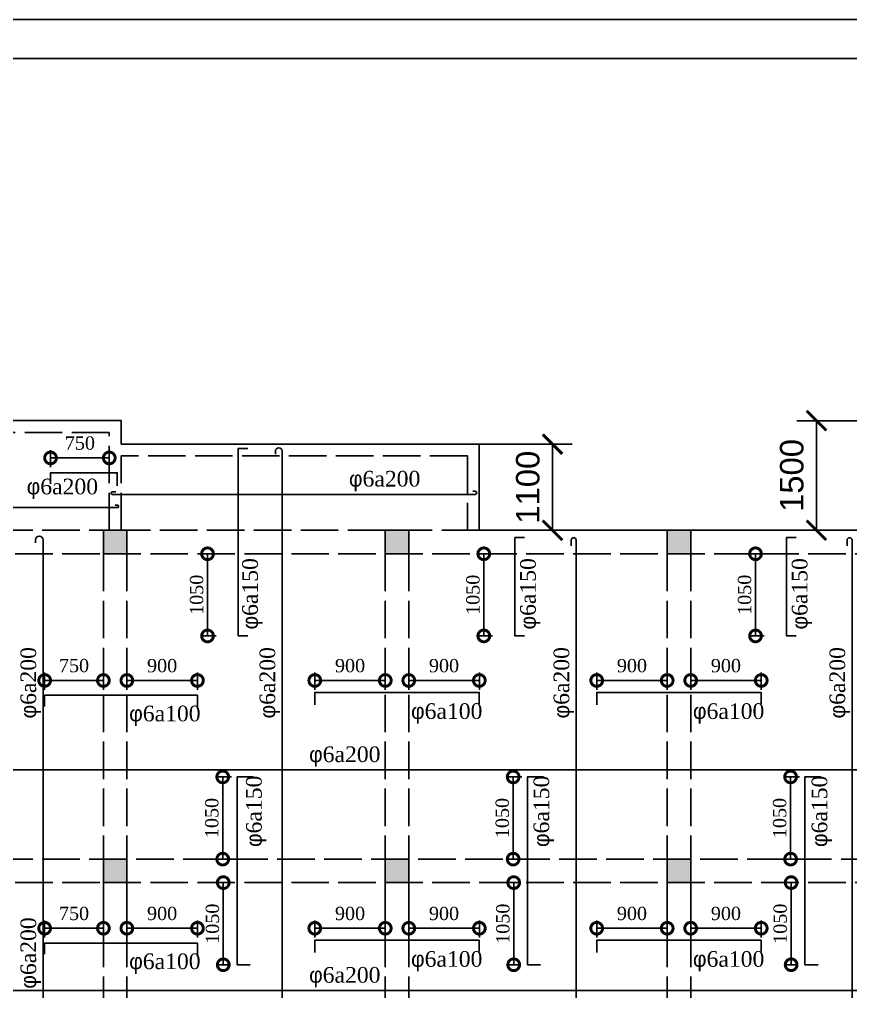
# Model space of a CAD drawing. Extents: x -105064 to -20964, y -943 to 58457.
# Drawn here: x -66668 to -56054, y 46041 to 58457 of the extents above; entities that cross this region are included whole.
import ezdxf

# ---------------------------------------------------------------- set-up
doc = ezdxf.new("R2010")
doc.units = 0
doc.header["$LTSCALE"] = 40
doc.linetypes.add('ACAD_ISO02W100', pattern=[15, 12, -3])
doc.layers.get('0').update_dxf_attribs({"linetype": 'CONTINUOUS'})
doc.layers.get('DEFPOINTS').update_dxf_attribs({"linetype": 'CONTINUOUS'})
for name, color, linetype in [('COT', 3, 'CONTINUOUS'), ('KTHUOT', 6, 'CONTINUOUS'), ('MANH', 2, 'CONTINUOUS'), ('TEXT', 7, 'CONTINUOUS'), ('THEP', 1, 'CONTINUOUS'), ('TUONG', 7, 'CONTINUOUS')]:
    doc.layers.add(name, color=color, linetype=linetype)
doc.styles.add('VNI-HELVE', font='')
doc.styles.add('VNI-TIMES', font='')
doc.styles.get('VNI-HELVE').set_extended_font_data('VNI-Helve')
doc.styles.get('VNI-TIMES').set_extended_font_data('VNI-Times')
doc.dimstyles.new('D1', dxfattribs={"dimscale": 0, "dimtxt": 300, "dimasz": 250, "dimexe": 250, "dimexo": 0, "dimgap": 160, "dimtad": 1, "dimdec": 0, "dimdsep": 46, "dimtxsty": 'VNI-HELVE', "dimblk1": 'ARCHTICK', "dimblk2": 'ARCHTICK', "dimsah": 1, "dimcen": 2.5, "dimclrd": 6, "dimclre": 6, "dimclrt": 6, "dimadec": 0, "dimazin": 0, "dimtfac": 1, "dimtdec": 0, "dimtmove": 0, "dimatfit": 3, "dimldrblk": 'ARCHTICK', "dimfxl": 1, "dimtolj": 1, "dimtzin": 0, "dimarcsym": 0})

# ---------------------------------------------------------------- blocks, each defined once
blk = doc.blocks.new('_DotSmall')
at = {"color": 0, "linetype": 'ByBlock', "const_width": 0.5}
blk.add_lwpolyline([(-0.0625, 0, 1), (0.0625, 0, 1)], format="xyb", close=True, dxfattribs=at)
blk = doc.blocks.new('*D58')
at = {"layer": 'DEFPOINTS', "color": 0, "linetype": 'Continuous', "transparency": 16777216}
for p in [(-61996, 50014), (-62896, 49825), (-61996, 49825)]:
    blk.add_point(p, dxfattribs=at)
at = {"layer": 'KTHUOT', "color": 9, "linetype": 'Continuous', "lineweight": -2, "transparency": 16777216}
for p, q in [((-62896, 49895), (-62896, 50114)), ((-61996, 49895), (-61996, 50114)), ((-62896, 50014), (-61996, 50014))]:
    blk.add_line(p, q, dxfattribs=at)
at = {"layer": 'KTHUOT', "color": 9, "linetype": 'Continuous', "lineweight": -2, "transparency": 16777216, "xscale": 300, "yscale": 300, "zscale": 300, "rotation": 180}
blk.add_blockref('_DotSmall', (-62896, 50014), dxfattribs=at)
at = {"layer": 'KTHUOT', "color": 9, "linetype": 'Continuous', "lineweight": -2, "transparency": 16777216, "xscale": 300, "yscale": 300, "zscale": 300}
blk.add_blockref('_DotSmall', (-61996, 50014), dxfattribs=at)
at = {"layer": 'KTHUOT', "color": 7, "linetype": 'Continuous', "transparency": 16777216, "insert": (-62446, 50202), "char_height": 170, "attachment_point": 5, "style": 'VNI-TIMES'}
blk.add_mtext('\\A1;900', dxfattribs=at)
blk = doc.blocks.new('_ARCHTICK')
at = {"color": 0, "linetype": 'ByBlock', "const_width": 0.15}
blk.add_lwpolyline([(-0.5, -0.5), (0.5, 0.5)], dxfattribs=at)
blk = doc.blocks.new('*D56')
at = {"layer": 'DEFPOINTS', "color": 0, "linetype": 'Continuous', "transparency": 16777216}
for p in [(-66346, 50014), (-66346, 49825), (-65596, 49825)]:
    blk.add_point(p, dxfattribs=at)
at = {"layer": 'KTHUOT', "color": 9, "linetype": 'Continuous', "lineweight": -2, "transparency": 16777216}
for p, q in [((-66346, 49895), (-66346, 50114)), ((-65596, 49895), (-65596, 50114)), ((-65596, 50014), (-66346, 50014))]:
    blk.add_line(p, q, dxfattribs=at)
at = {"layer": 'KTHUOT', "color": 9, "linetype": 'Continuous', "lineweight": -2, "transparency": 16777216, "xscale": 300, "yscale": 300, "zscale": 300, "rotation": 180}
blk.add_blockref('_DotSmall', (-66346, 50014), dxfattribs=at)
at = {"layer": 'KTHUOT', "color": 9, "linetype": 'Continuous', "lineweight": -2, "transparency": 16777216, "xscale": 300, "yscale": 300, "zscale": 300}
blk.add_blockref('_DotSmall', (-65596, 50014), dxfattribs=at)
at = {"layer": 'KTHUOT', "color": 7, "linetype": 'Continuous', "transparency": 16777216, "insert": (-65971, 50203), "char_height": 170, "attachment_point": 5, "style": 'VNI-TIMES'}
blk.add_mtext('\\A1;750', dxfattribs=at)
blk = doc.blocks.new('*D55')
at = {"layer": 'DEFPOINTS', "color": 0, "linetype": 'Continuous', "transparency": 16777216}
for p in [(-65296, 50014), (-65296, 49825), (-64395, 49825)]:
    blk.add_point(p, dxfattribs=at)
at = {"layer": 'KTHUOT', "color": 9, "linetype": 'Continuous', "lineweight": -2, "transparency": 16777216}
for p, q in [((-65296, 49895), (-65296, 50114)), ((-64395, 49895), (-64395, 50114)), ((-64395, 50014), (-65296, 50014))]:
    blk.add_line(p, q, dxfattribs=at)
at = {"layer": 'KTHUOT', "color": 9, "linetype": 'Continuous', "lineweight": -2, "transparency": 16777216, "xscale": 300, "yscale": 300, "zscale": 300, "rotation": 180}
blk.add_blockref('_DotSmall', (-65296, 50014), dxfattribs=at)
at = {"layer": 'KTHUOT', "color": 9, "linetype": 'Continuous', "lineweight": -2, "transparency": 16777216, "xscale": 300, "yscale": 300, "zscale": 300}
blk.add_blockref('_DotSmall', (-64395, 50014), dxfattribs=at)
at = {"layer": 'KTHUOT', "color": 7, "linetype": 'Continuous', "transparency": 16777216, "insert": (-64846, 50202), "char_height": 170, "attachment_point": 5, "style": 'VNI-TIMES'}
blk.add_mtext('\\A1;900', dxfattribs=at)
blk = doc.blocks.new('*D60')
at = {"layer": 'DEFPOINTS', "color": 0, "linetype": 'Continuous', "transparency": 16777216}
for p in [(-58396, 50014), (-59296, 49825), (-58396, 49825)]:
    blk.add_point(p, dxfattribs=at)
at = {"layer": 'KTHUOT', "color": 9, "linetype": 'Continuous', "lineweight": -2, "transparency": 16777216}
for p, q in [((-59296, 49895), (-59296, 50114)), ((-58396, 49895), (-58396, 50114)), ((-59296, 50014), (-58396, 50014))]:
    blk.add_line(p, q, dxfattribs=at)
at = {"layer": 'KTHUOT', "color": 9, "linetype": 'Continuous', "lineweight": -2, "transparency": 16777216, "xscale": 300, "yscale": 300, "zscale": 300, "rotation": 180}
blk.add_blockref('_DotSmall', (-59296, 50014), dxfattribs=at)
at = {"layer": 'KTHUOT', "color": 9, "linetype": 'Continuous', "lineweight": -2, "transparency": 16777216, "xscale": 300, "yscale": 300, "zscale": 300}
blk.add_blockref('_DotSmall', (-58396, 50014), dxfattribs=at)
at = {"layer": 'KTHUOT', "color": 7, "linetype": 'Continuous', "transparency": 16777216, "insert": (-58846, 50202), "char_height": 170, "attachment_point": 5, "style": 'VNI-TIMES'}
blk.add_mtext('\\A1;900', dxfattribs=at)
blk = doc.blocks.new('*D57')
at = {"layer": 'DEFPOINTS', "color": 0, "linetype": 'Continuous', "transparency": 16777216}
for p in [(-60795, 50014), (-61696, 49825), (-60795, 49825)]:
    blk.add_point(p, dxfattribs=at)
at = {"layer": 'KTHUOT', "color": 9, "linetype": 'Continuous', "lineweight": -2, "transparency": 16777216}
for p, q in [((-61696, 49895), (-61696, 50114)), ((-60795, 49895), (-60795, 50114)), ((-61696, 50014), (-60795, 50014))]:
    blk.add_line(p, q, dxfattribs=at)
at = {"layer": 'KTHUOT', "color": 9, "linetype": 'Continuous', "lineweight": -2, "transparency": 16777216, "xscale": 300, "yscale": 300, "zscale": 300, "rotation": 180}
blk.add_blockref('_DotSmall', (-61696, 50014), dxfattribs=at)
at = {"layer": 'KTHUOT', "color": 9, "linetype": 'Continuous', "lineweight": -2, "transparency": 16777216, "xscale": 300, "yscale": 300, "zscale": 300}
blk.add_blockref('_DotSmall', (-60795, 50014), dxfattribs=at)
at = {"layer": 'KTHUOT', "color": 7, "linetype": 'Continuous', "transparency": 16777216, "insert": (-61246, 50202), "char_height": 170, "attachment_point": 5, "style": 'VNI-TIMES'}
blk.add_mtext('\\A1;900', dxfattribs=at)
blk = doc.blocks.new('*D59')
at = {"layer": 'DEFPOINTS', "color": 0, "linetype": 'Continuous', "transparency": 16777216}
for p in [(-57195, 50014), (-58096, 49825), (-57195, 49825)]:
    blk.add_point(p, dxfattribs=at)
at = {"layer": 'KTHUOT', "color": 9, "linetype": 'Continuous', "lineweight": -2, "transparency": 16777216}
for p, q in [((-58096, 49895), (-58096, 50114)), ((-57195, 49895), (-57195, 50114)), ((-58096, 50014), (-57195, 50014))]:
    blk.add_line(p, q, dxfattribs=at)
at = {"layer": 'KTHUOT', "color": 9, "linetype": 'Continuous', "lineweight": -2, "transparency": 16777216, "xscale": 300, "yscale": 300, "zscale": 300, "rotation": 180}
blk.add_blockref('_DotSmall', (-58096, 50014), dxfattribs=at)
at = {"layer": 'KTHUOT', "color": 9, "linetype": 'Continuous', "lineweight": -2, "transparency": 16777216, "xscale": 300, "yscale": 300, "zscale": 300}
blk.add_blockref('_DotSmall', (-57195, 50014), dxfattribs=at)
at = {"layer": 'KTHUOT', "color": 7, "linetype": 'Continuous', "transparency": 16777216, "insert": (-57646, 50202), "char_height": 170, "attachment_point": 5, "style": 'VNI-TIMES'}
blk.add_mtext('\\A1;900', dxfattribs=at)
blk = doc.blocks.new('*D34')
at = {"layer": 'DEFPOINTS', "color": 0, "linetype": 'Continuous', "transparency": 16777216}
for p in [(-60796, 53032), (-59861, 53032), (-60796, 51932)]:
    blk.add_point(p, dxfattribs=at)
at = {"layer": 'KTHUOT', "color": 6, "linetype": 'Continuous', "lineweight": -2, "transparency": 16777216}
for p, q in [((-60796, 53032), (-59611, 53032)), ((-59861, 51932), (-59861, 53032)), ((-60796, 51932), (-59611, 51932))]:
    blk.add_line(p, q, dxfattribs=at)
at = {"layer": 'KTHUOT', "color": 6, "linetype": 'Continuous', "lineweight": -2, "transparency": 16777216, "xscale": 250, "yscale": 250, "zscale": 250}
for p, rotation in [((-59861, 53032), 90), ((-59861, 51932), 270)]:
    blk.add_blockref('_ARCHTICK', p, dxfattribs=dict(at, rotation=rotation))
at = {"layer": 'KTHUOT', "color": 6, "linetype": 'Continuous', "transparency": 16777216, "insert": (-60175, 52482), "char_height": 300, "attachment_point": 5, "rotation": 90, "style": 'VNI-HELVE'}
blk.add_mtext('\\A1;1100', dxfattribs=at)
blk = doc.blocks.new('*D33')
at = {"layer": 'DEFPOINTS', "color": 0, "linetype": 'Continuous', "transparency": 16777216}
for p in [(-56490, 53332), (-55927, 53332), (-56002, 51932)]:
    blk.add_point(p, dxfattribs=at)
at = {"layer": 'KTHUOT', "color": 6, "linetype": 'Continuous', "lineweight": -2, "transparency": 16777216}
for p, q in [((-55927, 53332), (-56740, 53332)), ((-56490, 51932), (-56490, 53332)), ((-56002, 51932), (-56740, 51932))]:
    blk.add_line(p, q, dxfattribs=at)
at = {"layer": 'KTHUOT', "color": 6, "linetype": 'Continuous', "lineweight": -2, "transparency": 16777216, "xscale": 250, "yscale": 250, "zscale": 250}
for p, rotation in [((-56490, 53332), 90), ((-56490, 51932), 270)]:
    blk.add_blockref('_ARCHTICK', p, dxfattribs=dict(at, rotation=rotation))
at = {"layer": 'KTHUOT', "color": 6, "linetype": 'Continuous', "transparency": 16777216, "insert": (-56804, 52632), "char_height": 300, "attachment_point": 5, "rotation": 90, "style": 'VNI-HELVE'}
blk.add_mtext('\\A1;1500', dxfattribs=at)
blk = doc.blocks.new('*D95')
at = {"layer": 'DEFPOINTS', "color": 0, "linetype": 'Continuous', "transparency": 16777216}
for p in [(-57195, 46849), (-58096, 46659), (-57195, 46659)]:
    blk.add_point(p, dxfattribs=at)
at = {"layer": 'KTHUOT', "color": 9, "linetype": 'Continuous', "lineweight": -2, "transparency": 16777216}
for p, q in [((-58096, 46729), (-58096, 46949)), ((-57195, 46729), (-57195, 46949)), ((-58096, 46849), (-57195, 46849))]:
    blk.add_line(p, q, dxfattribs=at)
at = {"layer": 'KTHUOT', "color": 9, "linetype": 'Continuous', "lineweight": -2, "transparency": 16777216, "xscale": 300, "yscale": 300, "zscale": 300, "rotation": 180}
blk.add_blockref('_DotSmall', (-58096, 46849), dxfattribs=at)
at = {"layer": 'KTHUOT', "color": 9, "linetype": 'Continuous', "lineweight": -2, "transparency": 16777216, "xscale": 300, "yscale": 300, "zscale": 300}
blk.add_blockref('_DotSmall', (-57195, 46849), dxfattribs=at)
at = {"layer": 'KTHUOT', "color": 7, "linetype": 'Continuous', "transparency": 16777216, "insert": (-57646, 47037), "char_height": 170, "attachment_point": 5, "style": 'VNI-TIMES'}
blk.add_mtext('\\A1;900', dxfattribs=at)
blk = doc.blocks.new('*D93')
at = {"layer": 'DEFPOINTS', "color": 0, "linetype": 'Continuous', "transparency": 16777216}
for p in [(-58396, 46849), (-59296, 46659), (-58396, 46659)]:
    blk.add_point(p, dxfattribs=at)
at = {"layer": 'KTHUOT', "color": 9, "linetype": 'Continuous', "lineweight": -2, "transparency": 16777216}
for p, q in [((-59296, 46729), (-59296, 46949)), ((-58396, 46729), (-58396, 46949)), ((-59296, 46849), (-58396, 46849))]:
    blk.add_line(p, q, dxfattribs=at)
at = {"layer": 'KTHUOT', "color": 9, "linetype": 'Continuous', "lineweight": -2, "transparency": 16777216, "xscale": 300, "yscale": 300, "zscale": 300, "rotation": 180}
blk.add_blockref('_DotSmall', (-59296, 46849), dxfattribs=at)
at = {"layer": 'KTHUOT', "color": 9, "linetype": 'Continuous', "lineweight": -2, "transparency": 16777216, "xscale": 300, "yscale": 300, "zscale": 300}
blk.add_blockref('_DotSmall', (-58396, 46849), dxfattribs=at)
at = {"layer": 'KTHUOT', "color": 7, "linetype": 'Continuous', "transparency": 16777216, "insert": (-58846, 47037), "char_height": 170, "attachment_point": 5, "style": 'VNI-TIMES'}
blk.add_mtext('\\A1;900', dxfattribs=at)
blk = doc.blocks.new('*D94')
at = {"layer": 'DEFPOINTS', "color": 0, "linetype": 'Continuous', "transparency": 16777216}
for p in [(-60795, 46849), (-61696, 46659), (-60795, 46659)]:
    blk.add_point(p, dxfattribs=at)
at = {"layer": 'KTHUOT', "color": 9, "linetype": 'Continuous', "lineweight": -2, "transparency": 16777216}
for p, q in [((-61696, 46729), (-61696, 46949)), ((-60795, 46729), (-60795, 46949)), ((-61696, 46849), (-60795, 46849))]:
    blk.add_line(p, q, dxfattribs=at)
at = {"layer": 'KTHUOT', "color": 9, "linetype": 'Continuous', "lineweight": -2, "transparency": 16777216, "xscale": 300, "yscale": 300, "zscale": 300, "rotation": 180}
blk.add_blockref('_DotSmall', (-61696, 46849), dxfattribs=at)
at = {"layer": 'KTHUOT', "color": 9, "linetype": 'Continuous', "lineweight": -2, "transparency": 16777216, "xscale": 300, "yscale": 300, "zscale": 300}
blk.add_blockref('_DotSmall', (-60795, 46849), dxfattribs=at)
at = {"layer": 'KTHUOT', "color": 7, "linetype": 'Continuous', "transparency": 16777216, "insert": (-61246, 47037), "char_height": 170, "attachment_point": 5, "style": 'VNI-TIMES'}
blk.add_mtext('\\A1;900', dxfattribs=at)
blk = doc.blocks.new('*D103')
at = {"layer": 'DEFPOINTS', "color": 0, "linetype": 'Continuous', "transparency": 16777216}
for p in [(-61996, 46849), (-62896, 46659), (-61996, 46659)]:
    blk.add_point(p, dxfattribs=at)
at = {"layer": 'KTHUOT', "color": 9, "linetype": 'Continuous', "lineweight": -2, "transparency": 16777216}
for p, q in [((-62896, 46729), (-62896, 46949)), ((-61996, 46729), (-61996, 46949)), ((-62896, 46849), (-61996, 46849))]:
    blk.add_line(p, q, dxfattribs=at)
at = {"layer": 'KTHUOT', "color": 9, "linetype": 'Continuous', "lineweight": -2, "transparency": 16777216, "xscale": 300, "yscale": 300, "zscale": 300, "rotation": 180}
blk.add_blockref('_DotSmall', (-62896, 46849), dxfattribs=at)
at = {"layer": 'KTHUOT', "color": 9, "linetype": 'Continuous', "lineweight": -2, "transparency": 16777216, "xscale": 300, "yscale": 300, "zscale": 300}
blk.add_blockref('_DotSmall', (-61996, 46849), dxfattribs=at)
at = {"layer": 'KTHUOT', "color": 7, "linetype": 'Continuous', "transparency": 16777216, "insert": (-62446, 47037), "char_height": 170, "attachment_point": 5, "style": 'VNI-TIMES'}
blk.add_mtext('\\A1;900', dxfattribs=at)
blk = doc.blocks.new('*D90')
at = {"layer": 'DEFPOINTS', "color": 0, "linetype": 'Continuous', "transparency": 16777216}
for p in [(-65296, 46849), (-65296, 46659), (-64395, 46659)]:
    blk.add_point(p, dxfattribs=at)
at = {"layer": 'KTHUOT', "color": 9, "linetype": 'Continuous', "lineweight": -2, "transparency": 16777216}
for p, q in [((-65296, 46729), (-65296, 46949)), ((-64395, 46729), (-64395, 46949)), ((-64395, 46849), (-65296, 46849))]:
    blk.add_line(p, q, dxfattribs=at)
at = {"layer": 'KTHUOT', "color": 9, "linetype": 'Continuous', "lineweight": -2, "transparency": 16777216, "xscale": 300, "yscale": 300, "zscale": 300, "rotation": 180}
blk.add_blockref('_DotSmall', (-65296, 46849), dxfattribs=at)
at = {"layer": 'KTHUOT', "color": 9, "linetype": 'Continuous', "lineweight": -2, "transparency": 16777216, "xscale": 300, "yscale": 300, "zscale": 300}
blk.add_blockref('_DotSmall', (-64395, 46849), dxfattribs=at)
at = {"layer": 'KTHUOT', "color": 7, "linetype": 'Continuous', "transparency": 16777216, "insert": (-64846, 47037), "char_height": 170, "attachment_point": 5, "style": 'VNI-TIMES'}
blk.add_mtext('\\A1;900', dxfattribs=at)
blk = doc.blocks.new('*D87')
at = {"layer": 'DEFPOINTS', "color": 0, "linetype": 'Continuous', "transparency": 16777216}
for p in [(-66346, 46849), (-66346, 46659), (-65596, 46659)]:
    blk.add_point(p, dxfattribs=at)
at = {"layer": 'KTHUOT', "color": 9, "linetype": 'Continuous', "lineweight": -2, "transparency": 16777216}
for p, q in [((-66346, 46729), (-66346, 46949)), ((-65596, 46729), (-65596, 46949)), ((-65596, 46849), (-66346, 46849))]:
    blk.add_line(p, q, dxfattribs=at)
at = {"layer": 'KTHUOT', "color": 9, "linetype": 'Continuous', "lineweight": -2, "transparency": 16777216, "xscale": 300, "yscale": 300, "zscale": 300, "rotation": 180}
blk.add_blockref('_DotSmall', (-66346, 46849), dxfattribs=at)
at = {"layer": 'KTHUOT', "color": 9, "linetype": 'Continuous', "lineweight": -2, "transparency": 16777216, "xscale": 300, "yscale": 300, "zscale": 300}
blk.add_blockref('_DotSmall', (-65596, 46849), dxfattribs=at)
at = {"layer": 'KTHUOT', "color": 7, "linetype": 'Continuous', "transparency": 16777216, "insert": (-65971, 47037), "char_height": 170, "attachment_point": 5, "style": 'VNI-TIMES'}
blk.add_mtext('\\A1;750', dxfattribs=at)
blk = doc.blocks.new('*D286')
at = {"layer": 'DEFPOINTS', "color": 0, "linetype": 'Continuous', "transparency": 16777216}
for p in [(-64086, 51632), (-64266, 50583), (-64086, 50583)]:
    blk.add_point(p, dxfattribs=at)
at = {"layer": 'KTHUOT', "color": 9, "linetype": 'Continuous', "lineweight": -2, "transparency": 16777216}
for p, q in [((-64156, 51632), (-64336, 51632)), ((-64266, 51632), (-64266, 50583)), ((-64156, 50583), (-64336, 50583))]:
    blk.add_line(p, q, dxfattribs=at)
at = {"layer": 'KTHUOT', "color": 9, "linetype": 'Continuous', "lineweight": -2, "transparency": 16777216, "xscale": 300, "yscale": 300, "zscale": 300}
for p, rotation in [((-64266, 51632), 90), ((-64266, 50583), 270)]:
    blk.add_blockref('_DotSmall', p, dxfattribs=dict(at, rotation=rotation))
at = {"layer": 'KTHUOT', "color": 7, "linetype": 'Continuous', "transparency": 16777216, "insert": (-64405, 51108), "char_height": 170, "attachment_point": 5, "rotation": 90, "style": 'VNI-TIMES'}
blk.add_mtext('\\A1;1050', dxfattribs=at)
blk = doc.blocks.new('*D293')
at = {"layer": 'DEFPOINTS', "color": 0, "linetype": 'Continuous', "transparency": 16777216}
for p in [(-60558, 51632), (-60738, 50583), (-60558, 50583)]:
    blk.add_point(p, dxfattribs=at)
at = {"layer": 'KTHUOT', "color": 9, "linetype": 'Continuous', "lineweight": -2, "transparency": 16777216}
for p, q in [((-60628, 51632), (-60808, 51632)), ((-60738, 51632), (-60738, 50583)), ((-60628, 50583), (-60808, 50583))]:
    blk.add_line(p, q, dxfattribs=at)
at = {"layer": 'KTHUOT', "color": 9, "linetype": 'Continuous', "lineweight": -2, "transparency": 16777216, "xscale": 300, "yscale": 300, "zscale": 300}
for p, rotation in [((-60738, 51632), 90), ((-60738, 50583), 270)]:
    blk.add_blockref('_DotSmall', p, dxfattribs=dict(at, rotation=rotation))
at = {"layer": 'KTHUOT', "color": 7, "linetype": 'Continuous', "transparency": 16777216, "insert": (-60876, 51108), "char_height": 170, "attachment_point": 5, "rotation": 90, "style": 'VNI-TIMES'}
blk.add_mtext('\\A1;1050', dxfattribs=at)
blk = doc.blocks.new('*D294')
at = {"layer": 'DEFPOINTS', "color": 0, "linetype": 'Continuous', "transparency": 16777216}
for p in [(-57088, 51632), (-57268, 50583), (-57088, 50583)]:
    blk.add_point(p, dxfattribs=at)
at = {"layer": 'KTHUOT', "color": 9, "linetype": 'Continuous', "lineweight": -2, "transparency": 16777216}
for p, q in [((-57158, 51632), (-57338, 51632)), ((-57268, 51632), (-57268, 50583)), ((-57158, 50583), (-57338, 50583))]:
    blk.add_line(p, q, dxfattribs=at)
at = {"layer": 'KTHUOT', "color": 9, "linetype": 'Continuous', "lineweight": -2, "transparency": 16777216, "xscale": 300, "yscale": 300, "zscale": 300}
for p, rotation in [((-57268, 51632), 90), ((-57268, 50583), 270)]:
    blk.add_blockref('_DotSmall', p, dxfattribs=dict(at, rotation=rotation))
at = {"layer": 'KTHUOT', "color": 7, "linetype": 'Continuous', "transparency": 16777216, "insert": (-57407, 51108), "char_height": 170, "attachment_point": 5, "rotation": 90, "style": 'VNI-TIMES'}
blk.add_mtext('\\A1;1050', dxfattribs=at)
blk = doc.blocks.new('*D302')
at = {"layer": 'DEFPOINTS', "color": 0, "linetype": 'Continuous', "transparency": 16777216}
for p in [(-63890, 48782), (-64072, 47732), (-63890, 47732)]:
    blk.add_point(p, dxfattribs=at)
at = {"layer": 'KTHUOT', "color": 9, "linetype": 'Continuous', "lineweight": -2, "transparency": 16777216}
for p, q in [((-63960, 48782), (-64142, 48782)), ((-64072, 48782), (-64072, 47732)), ((-63960, 47732), (-64142, 47732))]:
    blk.add_line(p, q, dxfattribs=at)
at = {"layer": 'KTHUOT', "color": 9, "linetype": 'Continuous', "lineweight": -2, "transparency": 16777216, "xscale": 300, "yscale": 300, "zscale": 300}
for p, rotation in [((-64072, 48782), 90), ((-64072, 47732), 270)]:
    blk.add_blockref('_DotSmall', p, dxfattribs=dict(at, rotation=rotation))
at = {"layer": 'KTHUOT', "color": 7, "linetype": 'Continuous', "transparency": 16777216, "insert": (-64211, 48257), "char_height": 170, "attachment_point": 5, "rotation": 90, "style": 'VNI-TIMES'}
blk.add_mtext('\\A1;1050', dxfattribs=at)
blk = doc.blocks.new('*D303')
at = {"layer": 'DEFPOINTS', "color": 0, "linetype": 'Continuous', "transparency": 16777216}
for p in [(-63932, 47432), (-64065, 46383), (-63932, 46383)]:
    blk.add_point(p, dxfattribs=at)
at = {"layer": 'KTHUOT', "color": 9, "linetype": 'Continuous', "lineweight": -2, "transparency": 16777216}
for p, q in [((-64002, 47432), (-64135, 47432)), ((-64065, 47432), (-64065, 46383)), ((-64002, 46383), (-64135, 46383))]:
    blk.add_line(p, q, dxfattribs=at)
at = {"layer": 'KTHUOT', "color": 9, "linetype": 'Continuous', "lineweight": -2, "transparency": 16777216, "xscale": 300, "yscale": 300, "zscale": 300}
for p, rotation in [((-64065, 47432), 90), ((-64065, 46383), 270)]:
    blk.add_blockref('_DotSmall', p, dxfattribs=dict(at, rotation=rotation))
at = {"layer": 'KTHUOT', "color": 7, "linetype": 'Continuous', "transparency": 16777216, "insert": (-64203, 46907), "char_height": 170, "attachment_point": 5, "rotation": 90, "style": 'VNI-TIMES'}
blk.add_mtext('\\A1;1050', dxfattribs=at)
blk = doc.blocks.new('*D304')
at = {"layer": 'DEFPOINTS', "color": 0, "linetype": 'Continuous', "transparency": 16777216}
for p in [(-60181, 48782), (-60363, 47732), (-60181, 47732)]:
    blk.add_point(p, dxfattribs=at)
at = {"layer": 'KTHUOT', "color": 9, "linetype": 'Continuous', "lineweight": -2, "transparency": 16777216}
for p, q in [((-60251, 48782), (-60433, 48782)), ((-60363, 48782), (-60363, 47732)), ((-60251, 47732), (-60433, 47732))]:
    blk.add_line(p, q, dxfattribs=at)
at = {"layer": 'KTHUOT', "color": 9, "linetype": 'Continuous', "lineweight": -2, "transparency": 16777216, "xscale": 300, "yscale": 300, "zscale": 300}
for p, rotation in [((-60363, 48782), 90), ((-60363, 47732), 270)]:
    blk.add_blockref('_DotSmall', p, dxfattribs=dict(at, rotation=rotation))
at = {"layer": 'KTHUOT', "color": 7, "linetype": 'Continuous', "transparency": 16777216, "insert": (-60501, 48257), "char_height": 170, "attachment_point": 5, "rotation": 90, "style": 'VNI-TIMES'}
blk.add_mtext('\\A1;1050', dxfattribs=at)
blk = doc.blocks.new('*D305')
at = {"layer": 'DEFPOINTS', "color": 0, "linetype": 'Continuous', "transparency": 16777216}
for p in [(-60223, 47432), (-60356, 46383), (-60223, 46383)]:
    blk.add_point(p, dxfattribs=at)
at = {"layer": 'KTHUOT', "color": 9, "linetype": 'Continuous', "lineweight": -2, "transparency": 16777216}
for p, q in [((-60293, 47432), (-60426, 47432)), ((-60356, 47432), (-60356, 46383)), ((-60293, 46383), (-60426, 46383))]:
    blk.add_line(p, q, dxfattribs=at)
at = {"layer": 'KTHUOT', "color": 9, "linetype": 'Continuous', "lineweight": -2, "transparency": 16777216, "xscale": 300, "yscale": 300, "zscale": 300}
for p, rotation in [((-60356, 47432), 90), ((-60356, 46383), 270)]:
    blk.add_blockref('_DotSmall', p, dxfattribs=dict(at, rotation=rotation))
at = {"layer": 'KTHUOT', "color": 7, "linetype": 'Continuous', "transparency": 16777216, "insert": (-60494, 46907), "char_height": 170, "attachment_point": 5, "rotation": 90, "style": 'VNI-TIMES'}
blk.add_mtext('\\A1;1050', dxfattribs=at)
blk = doc.blocks.new('*D306')
at = {"layer": 'DEFPOINTS', "color": 0, "linetype": 'Continuous', "transparency": 16777216}
for p in [(-56638, 48782), (-56820, 47732), (-56638, 47732)]:
    blk.add_point(p, dxfattribs=at)
at = {"layer": 'KTHUOT', "color": 9, "linetype": 'Continuous', "lineweight": -2, "transparency": 16777216}
for p, q in [((-56708, 48782), (-56890, 48782)), ((-56820, 48782), (-56820, 47732)), ((-56708, 47732), (-56890, 47732))]:
    blk.add_line(p, q, dxfattribs=at)
at = {"layer": 'KTHUOT', "color": 9, "linetype": 'Continuous', "lineweight": -2, "transparency": 16777216, "xscale": 300, "yscale": 300, "zscale": 300}
for p, rotation in [((-56820, 48782), 90), ((-56820, 47732), 270)]:
    blk.add_blockref('_DotSmall', p, dxfattribs=dict(at, rotation=rotation))
at = {"layer": 'KTHUOT', "color": 7, "linetype": 'Continuous', "transparency": 16777216, "insert": (-56959, 48257), "char_height": 170, "attachment_point": 5, "rotation": 90, "style": 'VNI-TIMES'}
blk.add_mtext('\\A1;1050', dxfattribs=at)
blk = doc.blocks.new('*D307')
at = {"layer": 'DEFPOINTS', "color": 0, "linetype": 'Continuous', "transparency": 16777216}
for p in [(-56680, 47432), (-56813, 46383), (-56680, 46383)]:
    blk.add_point(p, dxfattribs=at)
at = {"layer": 'KTHUOT', "color": 9, "linetype": 'Continuous', "lineweight": -2, "transparency": 16777216}
for p, q in [((-56750, 47432), (-56883, 47432)), ((-56813, 47432), (-56813, 46383)), ((-56750, 46383), (-56883, 46383))]:
    blk.add_line(p, q, dxfattribs=at)
at = {"layer": 'KTHUOT', "color": 9, "linetype": 'Continuous', "lineweight": -2, "transparency": 16777216, "xscale": 300, "yscale": 300, "zscale": 300}
for p, rotation in [((-56813, 47432), 90), ((-56813, 46383), 270)]:
    blk.add_blockref('_DotSmall', p, dxfattribs=dict(at, rotation=rotation))
at = {"layer": 'KTHUOT', "color": 7, "linetype": 'Continuous', "transparency": 16777216, "insert": (-56952, 46907), "char_height": 170, "attachment_point": 5, "rotation": 90, "style": 'VNI-TIMES'}
blk.add_mtext('\\A1;1050', dxfattribs=at)
blk = doc.blocks.new('*D487')
at = {"layer": 'DEFPOINTS', "color": 0, "linetype": 'Continuous', "transparency": 16777216}
for p in [(-66271, 52856), (-66271, 52667), (-65521, 52667)]:
    blk.add_point(p, dxfattribs=at)
at = {"layer": 'KTHUOT', "color": 9, "linetype": 'Continuous', "lineweight": -2, "transparency": 16777216}
for p, q in [((-66271, 52737), (-66271, 52956)), ((-65521, 52737), (-65521, 52956)), ((-65521, 52856), (-66271, 52856))]:
    blk.add_line(p, q, dxfattribs=at)
at = {"layer": 'KTHUOT', "color": 9, "linetype": 'Continuous', "lineweight": -2, "transparency": 16777216, "xscale": 300, "yscale": 300, "zscale": 300, "rotation": 180}
blk.add_blockref('_DotSmall', (-66271, 52856), dxfattribs=at)
at = {"layer": 'KTHUOT', "color": 9, "linetype": 'Continuous', "lineweight": -2, "transparency": 16777216, "xscale": 300, "yscale": 300, "zscale": 300}
blk.add_blockref('_DotSmall', (-65521, 52856), dxfattribs=at)
at = {"layer": 'KTHUOT', "color": 7, "linetype": 'Continuous', "transparency": 16777216, "insert": (-65896, 53045), "char_height": 170, "attachment_point": 5, "style": 'VNI-TIMES'}
blk.add_mtext('\\A1;750', dxfattribs=at)

msp = doc.modelspace()

# ---------------------------------------------------------------- linework, layer by layer
at = {"layer": 'COT'}
for points in [[(-65295.8, 51632.4), (-65595.8, 51632.4), (-65595.8, 51932.4), (-65295.8, 51932.4)], [(-61695.8, 51632.4), (-61995.8, 51632.4), (-61995.8, 51932.4), (-61695.8, 51932.4)], [(-58095.8, 51632.4), (-58395.8, 51632.4), (-58395.8, 51932.4), (-58095.8, 51932.4)], [(-65295.8, 47432.4), (-65595.8, 47432.4), (-65595.8, 47732.4), (-65295.8, 47732.4)], [(-61695.8, 47432.4), (-61995.8, 47432.4), (-61995.8, 47732.4), (-61695.8, 47732.4)], [(-58095.8, 47432.4), (-58395.8, 47432.4), (-58395.8, 47732.4), (-58095.8, 47732.4)]]:
    msp.add_lwpolyline(points, close=True, dxfattribs=at)
for points in [[(-65295.8, 51632.4), (-65595.8, 51632.4), (-65295.8, 51932.4), (-65595.8, 51932.4)], [(-61695.8, 51632.4), (-61995.8, 51632.4), (-61695.8, 51932.4), (-61995.8, 51932.4)], [(-58095.8, 51632.4), (-58395.8, 51632.4), (-58095.8, 51932.4), (-58395.8, 51932.4)], [(-65295.8, 47432.4), (-65595.8, 47432.4), (-65295.8, 47732.4), (-65595.8, 47732.4)], [(-61695.8, 47432.4), (-61995.8, 47432.4), (-61695.8, 47732.4), (-61995.8, 47732.4)], [(-58095.8, 47432.4), (-58395.8, 47432.4), (-58095.8, 47732.4), (-58395.8, 47732.4)]]:
    msp.add_solid(points, dxfattribs=at)
at = {"layer": 'MANH', "linetype": 'Continuous'}
for p, q in [((-65370.8, 53332.4), (-68595.8, 53332.4)), ((-65370.8, 53032.4), (-65370.8, 53332.4)), ((-61695.8, 53032.4), (-65370.8, 53032.4)), ((-61695.8, 53032.4), (-60795.8, 53032.4)), ((-60795.8, 53032.4), (-60795.8, 51932.4))]:
    msp.add_line(p, q, dxfattribs=at)
at = {"layer": 'MANH', "linetype": 'ACAD_ISO02W100'}
for p, q in [((-65520.8, 53182.4), (-68370.8, 53182.4)), ((-65520.8, 51932.4), (-65520.8, 53182.4)), ((-60945.8, 52882.4), (-65370.8, 52882.4)), ((-65370.8, 51932.4), (-65370.8, 52882.4)), ((-60945.8, 52882.4), (-61695.8, 52882.4)), ((-60945.8, 52882.4), (-60945.8, 51932.4)), ((-65295.8, 51932.4), (-68520.8, 51932.4)), ((-61995.8, 51932.4), (-65295.8, 51932.4)), ((-61695.8, 51932.4), (-61995.8, 51932.4)), ((-60795.8, 51932.4), (-61695.8, 51932.4)), ((-68520.8, 51632.4), (-65595.8, 51632.4)), ((-65595.8, 51632.4), (-61995.8, 51632.4)), ((-65595.8, 51632.4), (-65595.8, 47732.4)), ((-65295.8, 51632.4), (-65295.8, 47732.4)), ((-61995.8, 51632.4), (-58395.8, 51632.4)), ((-61995.8, 51632.4), (-61995.8, 47732.4)), ((-61695.8, 51632.4), (-61695.8, 47732.4)), ((-58395.8, 51632.4), (-58395.8, 47732.4)), ((-58395.8, 51632.4), (-54795.8, 51632.4)), ((-58095.8, 51632.4), (-58095.8, 47732.4)), ((-65295.8, 47732.4), (-68520.8, 47732.4)), ((-61695.8, 47732.4), (-65295.8, 47732.4)), ((-58095.8, 47732.4), (-61695.8, 47732.4)), ((-54495.8, 47732.4), (-58095.8, 47732.4)), ((-68520.8, 47432.4), (-65595.8, 47432.4)), ((-65595.8, 47432.4), (-61995.8, 47432.4)), ((-65595.8, 47432.4), (-65595.8, 43532.4)), ((-65295.8, 47432.4), (-65295.8, 43532.4)), ((-61995.8, 47432.4), (-61995.8, 43532.4)), ((-61995.8, 47432.4), (-58395.8, 47432.4)), ((-61695.8, 47432.4), (-61695.8, 43532.4)), ((-58395.8, 47432.4), (-58395.8, 43532.4)), ((-58395.8, 47432.4), (-54795.8, 47432.4)), ((-58095.8, 47432.4), (-58095.8, 43532.4))]:
    msp.add_line(p, q, dxfattribs=at)
at = {"layer": 'MANH', "color": 2, "linetype": 'Continuous'}
msp.add_lwpolyline([(-60795.8, 51932.4), (-55695.8, 51932.4)], dxfattribs=at)
at = {"layer": 'THEP'}
for points in [[(-63749.8, 52977.8), (-63873.3, 52977.8), (-63873.3, 50582.7), (-63749.8, 50582.7)], [(-65418.9, 52497.7), (-65418.9, 52666.7), (-66271.3, 52666.7), (-66271.3, 52523.7)], [(-60216.9, 51838.3), (-60340.4, 51838.3), (-60340.4, 50582.7), (-60216.9, 50582.7)], [(-56747.5, 51838.3), (-56871, 51838.3), (-56871, 50582.7), (-56747.5, 50582.7)], [(-64395.4, 49655.6), (-64395.4, 49824.5), (-66346.3, 49824.5), (-66346.3, 49681.6)], [(-62896.5, 49703.6), (-62896.5, 49860.5), (-60796.1, 49860.5), (-60796.1, 49715.7)], [(-59296.5, 49703.6), (-59296.5, 49860.5), (-57196.1, 49860.5), (-57196.1, 49715.7)], [(-63721.9, 46382.5), (-63889.7, 46382.5), (-63889.7, 48782.5), (-63684.8, 48782.5)], [(-60012.7, 46382.5), (-60180.6, 46382.5), (-60180.6, 48782.5), (-59975.7, 48782.5)], [(-56469.9, 46382.5), (-56637.8, 46382.5), (-56637.8, 48782.5), (-56432.9, 48782.5)], [(-62896.5, 46538.4), (-62896.5, 46695.3), (-60796.1, 46695.3), (-60796.1, 46550.5)], [(-59296.5, 46538.4), (-59296.5, 46695.3), (-57196.1, 46695.3), (-57196.1, 46550.5)], [(-64395.4, 46490.3), (-64395.4, 46659.3), (-66346.3, 46659.3), (-66346.3, 46516.3)]]:
    msp.add_lwpolyline(points, dxfattribs=at)
for points in [[(-63313.3, 51632.4), (-63313.3, 52942.3, 1), (-63399.9, 52942.3), (-63399.9, 52905.8)], [(-65438.8, 52424), (-65480.1, 52424, 1), (-65480.1, 52389.7), (-60849.2, 52389.7, 1), (-60849.2, 52431.1), (-60876.8, 52431.1)], [(-71451.8, 52259.2), (-71487.1, 52259.2, 1), (-71487.1, 52224), (-65417.6, 52224, 1), (-65417.6, 52253.3), (-65447, 52253.3)], [(-66366.8, 51632.4), (-66366.8, 51809.6, 1), (-66464.2, 51809.6), (-66464.2, 51773.1)], [(-59622, 51734.7), (-59622, 51805.8, -1), (-59558.7, 51805.8), (-59558.7, 43367.3, -1), (-59629.8, 43367.3), (-59629.8, 43430.5)], [(-56098.5, 51734.7), (-56098.5, 51805.8, -1), (-56035.3, 51805.8), (-56035.3, 43367.3, -1), (-56106.3, 43367.3), (-56106.3, 43430.5)], [(-66366.8, 51632.4), (-66366.8, 43334.7, -1), (-66444, 43334.7), (-66444, 43411.5)], [(-63313.3, 51632.4), (-63313.3, 43367.3, -1), (-63384.4, 43367.3), (-63384.4, 43430.5)], [(-37904.3, 48960.9), (-37819.1, 48960.9, -1), (-37819.1, 48870.6), (-37819.1, 48870.6), (-71489.6, 48870.6, -1), (-71489.6, 48955.4), (-71425.5, 48955.4)], [(-37904.3, 46143.5), (-37819.1, 46143.5, -1), (-37819.1, 46053.2), (-37819.1, 46053.2), (-71489.6, 46053.2, -1), (-71489.6, 46138), (-71425.5, 46138)]]:
    msp.add_lwpolyline(points, format="xyb", dxfattribs=at)
at = {"layer": 'TUONG', "color": 3, "linetype": 'Continuous'}
for points in [[(-105063.8, -943.4), (-105063.8, 58456.6), (-20963.8, 58456.6), (-20963.8, -943.4), (-105063.8, -943.4)], [(-104563.8, -443.4), (-104563.8, 57956.6), (-21463.8, 57956.6), (-21463.8, -443.4)]]:
    msp.add_lwpolyline(points, close=True, dxfattribs=at)

# ---------------------------------------------------------------- texts
at = {"layer": 'TEXT', "char_height": 200, "width": 982.857, "attachment_point": 1, "style": 'VNI-TIMES'}
for s, insert in [('{\\fSymbol|b0|i0|c2|p16;f}6a200', (-62459.9, 52690.5)), ('{\\fSymbol|b0|i0|c2|p16;f}6a200', (-66575.4, 52591.5)), ('{\\fSymbol|b0|i0|c2|p16;f}6a100', (-65266.3, 49692.2)), ('{\\fSymbol|b0|i0|c2|p16;f}6a100', (-61667, 49722.3)), ('{\\fSymbol|b0|i0|c2|p16;f}6a100', (-58067, 49722.3)), ('{\\fSymbol|b0|i0|c2|p16;f}6a200', (-62968.8, 49171.4)), ('{\\fSymbol|b0|i0|c2|p16;f}6a100', (-61667, 46557.1)), ('{\\fSymbol|b0|i0|c2|p16;f}6a100', (-58067, 46557.1)), ('{\\fSymbol|b0|i0|c2|p16;f}6a100', (-65266.3, 46527)), ('{\\fSymbol|b0|i0|c2|p16;f}6a200', (-62968.8, 46353.9))]:
    msp.add_mtext(s, dxfattribs=dict(at, insert=insert))
at = {"layer": 'TEXT', "char_height": 200, "width": 982.857, "attachment_point": 1, "rotation": 90, "style": 'VNI-TIMES'}
for s, insert in [('{\\fSymbol|b0|i0|c2|p16;f}6a150', (-63823.3, 50664.9)), ('{\\fSymbol|b0|i0|c2|p16;f}6a150', (-60274.3, 50664.9)), ('{\\fSymbol|b0|i0|c2|p16;f}6a150', (-56805, 50664.9)), ('{\\fSymbol|b0|i0|c2|p16;f}6a200', (-66654.8, 49528.7)), ('{\\fSymbol|b0|i0|c2|p16;f}6a200', (-63601.3, 49528.7)), ('{\\fSymbol|b0|i0|c2|p16;f}6a200', (-59846.7, 49528.7)), ('{\\fSymbol|b0|i0|c2|p16;f}6a200', (-56323.2, 49528.7)), ('{\\fSymbol|b0|i0|c2|p16;f}6a150', (-63774.3, 47886.7)), ('{\\fSymbol|b0|i0|c2|p16;f}6a150', (-60102.9, 47886.7)), ('{\\fSymbol|b0|i0|c2|p16;f}6a150', (-56551.5, 47886.7)), ('{\\fSymbol|b0|i0|c2|p16;f}6a200', (-66654.8, 46077.1))]:
    msp.add_mtext(s, dxfattribs=dict(at, insert=insert))

# ---------------------------------------------------------------- dimensions: what is measured, and where the dimension line sits
at = {"layer": 'KTHUOT', "color": 6, "linetype": 'Continuous'}
dim = msp.add_linear_dim(base=(-56489.8, 53332.4), p1=(-56001.8, 51932.4), p2=(-55926.8, 53332.4), angle=90, text='1500', dimstyle='D1', override={"dimscale": 1}, dxfattribs=at)
dim.commit()
dim.dimension.update_dxf_attribs({"geometry": '*D33', "text_midpoint": (-56804, 52632.4)})
for base, p1, p2, angle, override, picture, middle in [((-66271.2719, 52856.3319), (-65520.8347, 52666.6912), (-66271.2719, 52666.6912), 180, {"dimscale": 1, "dimtxt": 170, "dimasz": 300, "dimexe": 100, "dimexo": 70, "dimgap": 100, "dimtxsty": 'VNI-TIMES', "dimblk1": 'DotSmall', "dimblk2": 'DotSmall', "dimclrd": 9, "dimclre": 9, "dimclrt": 7}, '*D487', (-65896.0533, 53044.7369)), ((-64266.3, 50582.7), (-64086.5, 51632.4), (-64086.5, 50582.7), 90, {"dimscale": 1, "dimtxt": 170, "dimasz": 300, "dimexe": 70, "dimexo": 70, "dimgap": 50, "dimtxsty": 'VNI-TIMES', "dimblk1": 'DotSmall', "dimblk2": 'DotSmall', "dimclrd": 9, "dimclre": 9, "dimclrt": 7}, '*D286', (-64404.8, 51107.6)), ((-60737.6, 50582.7), (-60557.7, 51632.4), (-60557.7, 50582.7), 90, {"dimscale": 1, "dimtxt": 170, "dimasz": 300, "dimexe": 70, "dimexo": 70, "dimgap": 50, "dimtxsty": 'VNI-TIMES', "dimblk1": 'DotSmall', "dimblk2": 'DotSmall', "dimclrd": 9, "dimclre": 9, "dimclrt": 7}, '*D293', (-60876, 51107.6)), ((-57268.2, 50582.7), (-57088.4, 51632.4), (-57088.4, 50582.7), 90, {"dimscale": 1, "dimtxt": 170, "dimasz": 300, "dimexe": 70, "dimexo": 70, "dimgap": 50, "dimtxsty": 'VNI-TIMES', "dimblk1": 'DotSmall', "dimblk2": 'DotSmall', "dimclrd": 9, "dimclre": 9, "dimclrt": 7}, '*D294', (-57406.6, 51107.6)), ((-66346.2719, 50014.1607), (-65595.8347, 49824.52), (-66346.2719, 49824.52), 180, {"dimscale": 1, "dimtxt": 170, "dimasz": 300, "dimexe": 100, "dimexo": 70, "dimgap": 100, "dimtxsty": 'VNI-TIMES', "dimblk1": 'DotSmall', "dimblk2": 'DotSmall', "dimclrd": 9, "dimclre": 9, "dimclrt": 7}, '*D56', (-65971.0533, 50202.5657)), ((-65295.8, 50014.2), (-64395.4, 49824.5), (-65295.8, 49824.5), 180, {"dimscale": 1, "dimtxt": 170, "dimasz": 300, "dimexe": 100, "dimexo": 70, "dimgap": 100, "dimtxsty": 'VNI-TIMES', "dimblk1": 'DotSmall', "dimblk2": 'DotSmall', "dimclrd": 9, "dimclre": 9, "dimclrt": 7}, '*D55', (-64845.6, 50202.2)), ((-64072.2, 47732.4), (-63889.7, 48782.5), (-63889.7, 47732.4), 90, {"dimscale": 1, "dimtxt": 170, "dimasz": 300, "dimexe": 70, "dimexo": 70, "dimgap": 50, "dimtxsty": 'VNI-TIMES', "dimblk1": 'DotSmall', "dimblk2": 'DotSmall', "dimclrd": 9, "dimclre": 9, "dimclrt": 7}, '*D302', (-64210.6, 48257.5)), ((-60363, 47732.4), (-60180.6, 48782.5), (-60180.6, 47732.4), 90, {"dimscale": 1, "dimtxt": 170, "dimasz": 300, "dimexe": 70, "dimexo": 70, "dimgap": 50, "dimtxsty": 'VNI-TIMES', "dimblk1": 'DotSmall', "dimblk2": 'DotSmall', "dimclrd": 9, "dimclre": 9, "dimclrt": 7}, '*D304', (-60501.4, 48257.5)), ((-56820.2, 47732.4), (-56637.8, 48782.5), (-56637.8, 47732.4), 90, {"dimscale": 1, "dimtxt": 170, "dimasz": 300, "dimexe": 70, "dimexo": 70, "dimgap": 50, "dimtxsty": 'VNI-TIMES', "dimblk1": 'DotSmall', "dimblk2": 'DotSmall', "dimclrd": 9, "dimclre": 9, "dimclrt": 7}, '*D306', (-56958.6, 48257.5)), ((-64065.1, 46382.5), (-63932.2, 47432.4), (-63932.2, 46382.5), 90, {"dimscale": 1, "dimtxt": 170, "dimasz": 300, "dimexe": 70, "dimexo": 70, "dimgap": 50, "dimtxsty": 'VNI-TIMES', "dimblk1": 'DotSmall', "dimblk2": 'DotSmall', "dimclrd": 9, "dimclre": 9, "dimclrt": 7}, '*D303', (-64203.5, 46907.5)), ((-60355.9, 46382.5), (-60223, 47432.4), (-60223, 46382.5), 90, {"dimscale": 1, "dimtxt": 170, "dimasz": 300, "dimexe": 70, "dimexo": 70, "dimgap": 50, "dimtxsty": 'VNI-TIMES', "dimblk1": 'DotSmall', "dimblk2": 'DotSmall', "dimclrd": 9, "dimclre": 9, "dimclrt": 7}, '*D305', (-60494.3, 46907.5)), ((-56813.1, 46382.5), (-56680.2, 47432.4), (-56680.2, 46382.5), 90, {"dimscale": 1, "dimtxt": 170, "dimasz": 300, "dimexe": 70, "dimexo": 70, "dimgap": 50, "dimtxsty": 'VNI-TIMES', "dimblk1": 'DotSmall', "dimblk2": 'DotSmall', "dimclrd": 9, "dimclre": 9, "dimclrt": 7}, '*D307', (-56951.5, 46907.5)), ((-66346.2719, 46848.9213), (-65595.8347, 46659.2806), (-66346.2719, 46659.2806), 180, {"dimscale": 1, "dimtxt": 170, "dimasz": 300, "dimexe": 100, "dimexo": 70, "dimgap": 100, "dimtxsty": 'VNI-TIMES', "dimblk1": 'DotSmall', "dimblk2": 'DotSmall', "dimclrd": 9, "dimclre": 9, "dimclrt": 7}, '*D87', (-65971.0533, 47037.3263)), ((-65295.8, 46848.9), (-64395.4, 46659.3), (-65295.8, 46659.3), 180, {"dimscale": 1, "dimtxt": 170, "dimasz": 300, "dimexe": 100, "dimexo": 70, "dimgap": 100, "dimtxsty": 'VNI-TIMES', "dimblk1": 'DotSmall', "dimblk2": 'DotSmall', "dimclrd": 9, "dimclre": 9, "dimclrt": 7}, '*D90', (-64845.6, 47036.9))]:
    dim = msp.add_linear_dim(base=base, p1=p1, p2=p2, angle=angle, dimstyle='D1', override=override, dxfattribs=at)
    dim.commit()
    dim.dimension.update_dxf_attribs({"geometry": picture, "text_midpoint": middle})
dim = msp.add_linear_dim(base=(-59861.2, 53032.4), p1=(-60795.8, 51932.4), p2=(-60795.8, 53032.4), angle=90, dimstyle='D1', override={"dimscale": 1}, dxfattribs=at)
dim.commit()
dim.dimension.update_dxf_attribs({"geometry": '*D34', "text_midpoint": (-59861.2, 52482.4), "dimtype": 160})
for base, p1, p2, picture, middle in [((-61995.8347, 50014.1607), (-62896.2719, 49824.52), (-61995.8347, 49824.52), '*D58', (-62446.0533, 50202.1874)), ((-60795.4, 50014.2), (-61695.8, 49824.5), (-60795.4, 49824.5), '*D57', (-61245.6, 50202.2)), ((-58395.8347, 50014.1607), (-59296.2719, 49824.52), (-58395.8347, 49824.52), '*D60', (-58846.0533, 50202.1874)), ((-57195.4, 50014.2), (-58095.8, 49824.5), (-57195.4, 49824.5), '*D59', (-57645.6, 50202.2)), ((-61995.8347, 46848.9213), (-62896.2719, 46659.2806), (-61995.8347, 46659.2806), '*D103', (-62446.0533, 47036.948)), ((-60795.4, 46848.9), (-61695.8, 46659.3), (-60795.4, 46659.3), '*D94', (-61245.6, 47036.9)), ((-58395.8347, 46848.9213), (-59296.2719, 46659.2806), (-58395.8347, 46659.2806), '*D93', (-58846.0533, 47036.948)), ((-57195.4, 46848.9), (-58095.8, 46659.3), (-57195.4, 46659.3), '*D95', (-57645.6, 47036.9))]:
    dim = msp.add_linear_dim(base=base, p1=p1, p2=p2, dimstyle='D1', override={"dimscale": 1, "dimtxt": 170, "dimasz": 300, "dimexe": 100, "dimexo": 70, "dimgap": 100, "dimtxsty": 'VNI-TIMES', "dimblk1": 'DotSmall', "dimblk2": 'DotSmall', "dimclrd": 9, "dimclre": 9, "dimclrt": 7}, dxfattribs=at)
    dim.commit()
    dim.dimension.update_dxf_attribs({"geometry": picture, "text_midpoint": middle})

doc.saveas('drawing.dxf')
